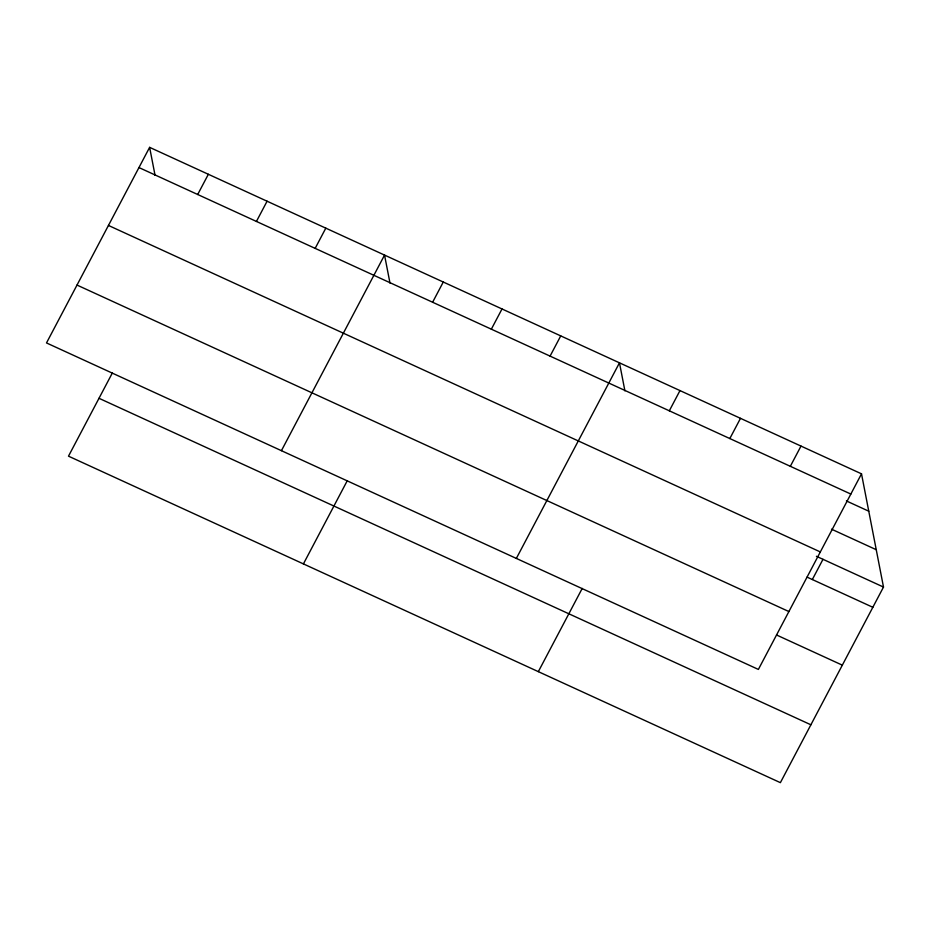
<?xml version="1.0" encoding="UTF-8"?>
<svg xmlns="http://www.w3.org/2000/svg" width="930" height="930" viewBox="0 0 930 930"><rect width="100%" height="100%" fill="white"/><g stroke="black" fill="none" stroke-linecap="round" stroke-linejoin="round"><path stroke-width="1.4" d="M149.625 147.347L46.5 342.938L758.38 669.426L861.506 473.835L149.625 147.347L155.066 175.363M197.695 194.498L208.355 174.282M112.379 372.918L68.495 456.165L780.375 782.653L883.5 587.062L861.506 473.835M256.424 221.445L267.084 201.217M315.154 248.38L325.814 228.152M281.418 450.678L384.543 255.087L389.996 283.104M432.613 302.25L443.273 282.023M303.413 563.906L347.297 480.659M491.342 329.185L502.014 308.958M550.072 356.12L560.744 335.893M516.348 558.419L619.473 362.828L624.913 390.856M669.321 410.804L679.981 390.577M538.331 671.646L582.226 588.399M729.829 438.553L740.489 418.326M790.337 466.302L800.997 446.086M812.332 579.529L822.992 559.314M138.965 167.563L850.845 494.063M846.405 500.945L868.771 511.198M831.513 529.182L876.246 549.7M108.45 225.444L820.33 551.932M816.412 556.291L883.5 587.062M807.066 577.123L872.84 607.29M77.016 285.068L788.896 611.556M776.55 634.992L842.324 665.159M98.999 398.296L810.89 724.784"/></g></svg>
